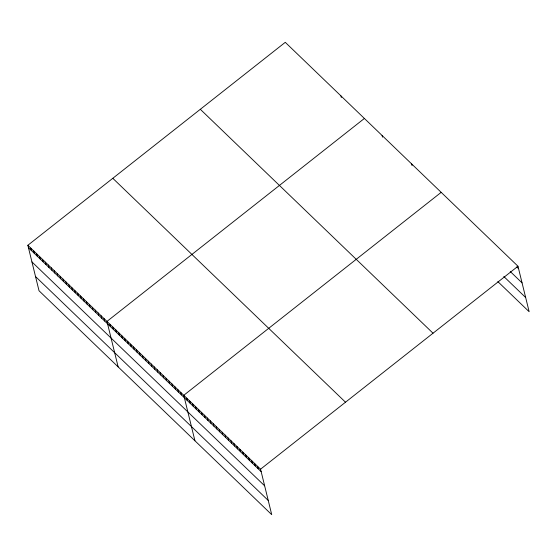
<?xml version="1.0" encoding="UTF-8"?>
<svg xmlns="http://www.w3.org/2000/svg" width="557" height="557" viewBox="0 0 557 557"><rect width="100%" height="100%" fill="white"/><g stroke="black" fill="none" stroke-linecap="round" stroke-linejoin="round"><path stroke-width="0.84" d="M27.85 245.275L260.558 469.182L271.732 514.675L39.025 290.761L27.85 245.275L285.268 42.325L517.975 266.239L529.15 311.725L497.84 281.605M364.389 118.453L106.972 321.403L118.147 366.896M441.179 192.346L183.768 395.289L194.936 440.782M260.558 469.182L517.975 266.239M516.805 266.97L518.574 268.676M510.254 271.517L522.062 282.886M503.807 276.488L525.662 297.522M200.318 109.297L433.026 333.211M112.799 178.303L345.507 402.21M28.449 247.712L261.156 471.626M31.937 261.922L264.652 485.829M35.537 276.557L268.244 500.471M411.644 163.925L412.048 165.554M382.109 135.504L382.506 137.133M340.947 95.895L341.344 97.524M257.606 466.341L258.204 468.785M254.653 463.501L255.252 465.937M251.701 460.66L252.3 463.097M248.742 457.812L249.348 460.256M245.79 454.972L246.389 457.415M242.838 452.131L243.437 454.575M239.886 449.29L240.485 451.734M236.934 446.449L237.533 448.886M233.975 443.609L234.574 446.046M231.023 440.761L231.621 443.205M228.071 437.92L228.669 440.364M225.119 435.08L225.717 437.524M222.159 432.239L222.765 434.676M219.207 429.398L219.806 431.835M216.255 426.551L216.854 428.994M213.303 423.71L213.902 426.154M210.351 420.869L210.95 423.313M207.392 418.029L207.998 420.472M204.44 415.188L205.039 417.625M201.488 412.347L202.087 414.784M198.536 409.499L199.134 411.943M195.577 406.659L196.182 409.103M192.625 403.818L193.223 406.262M189.672 400.977L190.271 403.421M186.72 398.137L187.319 400.574M180.809 392.448L181.415 394.892M177.857 389.608L178.456 392.051M174.905 386.767L175.504 389.211M171.953 383.926L172.552 386.363M169.001 381.085L169.6 383.522M166.042 378.238L166.64 380.682M163.09 375.397L163.688 377.841M160.138 372.556L160.736 375M157.185 369.716L157.784 372.16M154.226 366.875L154.832 369.312M151.274 364.027L151.873 366.471M148.322 361.187L148.921 363.63M145.37 358.346L145.969 360.79M142.418 355.505L143.017 357.949M139.459 352.665L140.058 355.101M136.507 349.824L137.106 352.261M133.555 346.976L134.153 349.42M130.603 344.135L131.201 346.579M127.644 341.295L128.249 343.739M124.691 338.454L125.29 340.898M121.739 335.613L122.338 338.05M118.787 332.773L119.386 335.21M115.835 329.925L116.434 332.369M112.876 327.084L113.482 329.528M109.924 324.244L110.523 326.687M104.041 318.583L104.639 321.027M101.109 315.763L101.708 318.207M98.178 312.943L98.777 315.387M95.247 310.124L95.853 312.568M92.316 307.304L92.922 309.748M89.392 304.484L89.99 306.928M86.46 301.664L87.059 304.108M83.529 298.844L84.128 301.288M80.598 296.025L81.197 298.468M77.667 293.205L78.265 295.649M74.735 290.385L75.334 292.829M71.804 287.565L72.403 290.009M68.873 284.745L69.479 287.189M65.949 281.926L66.548 284.369M63.018 279.106L63.616 281.55M60.086 276.286L60.685 278.73M57.155 273.466L57.754 275.91M54.224 270.646L54.823 273.09M51.293 267.826L51.892 270.27M48.362 265.007L48.96 267.451M45.43 262.187L46.029 264.631M42.499 259.367L43.105 261.811M39.575 256.547L40.174 258.991M36.644 253.727L37.242 256.171M33.712 250.915L34.311 253.351M30.781 248.095L31.38 250.532"/></g></svg>
